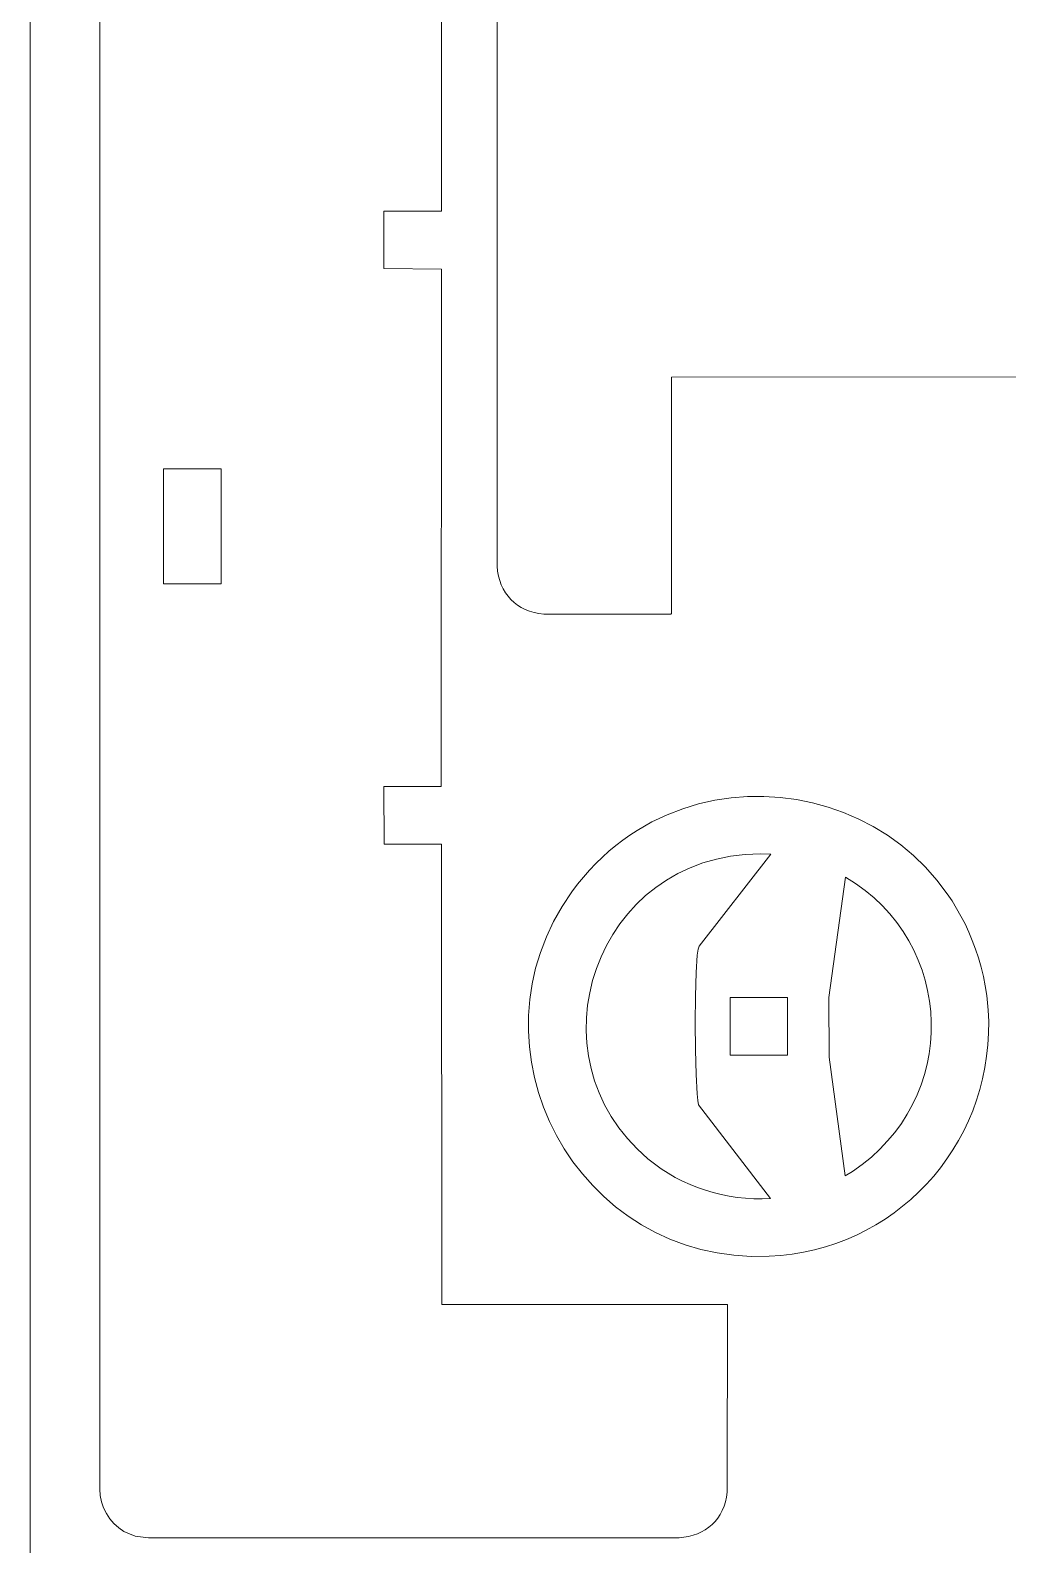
# Model space of a CAD drawing. Header units: centimetres. Extents: x -55 to 59, y -21 to 8.
# Drawn here: x -23.58 to -18.48, y -7.49 to 0.41 of the extents above; entities that cross this region are included whole.
import ezdxf

# ---------------------------------------------------------------- set-up
doc = ezdxf.new("R2010")
doc.units = ezdxf.units.CM
doc.header["$MEASUREMENT"] = 0
doc.layers.add('Camada 1', color=7, linetype='Continuous')

msp = doc.modelspace()

# ---------------------------------------------------------------- linework, layer by layer
at = {"layer": 'Camada 1', "color": 1, "lineweight": 0}
msp.add_lwpolyline([(-23.58141, -21.38276), (-2.58141, -21.38276), (-2.58141, 8.31724), (-23.58141, 8.31724), (-23.58141, -21.38276)], close=True, dxfattribs=at)
at = {"layer": 'Camada 1', "color": 3, "lineweight": 9}
for points, knots in [([(-23.21871, -7.19808), (-23.21871, -7.19808), (-23.21633, -7.23089), (-23.21633, -7.23089), (-23.21633, -7.23089), (-23.21633, -7.23089), (-23.20963, -7.26321), (-23.20963, -7.26321), (-23.20963, -7.26321), (-23.20963, -7.26321), (-23.19886, -7.29453), (-23.19886, -7.29453), (-23.19886, -7.29453), (-23.19886, -7.29453), (-23.18428, -7.32432), (-23.18428, -7.32432), (-23.18428, -7.32432), (-23.18428, -7.32432), (-23.16613, -7.35206), (-23.16613, -7.35206), (-23.16613, -7.35206), (-23.16613, -7.35206), (-23.14466, -7.37724), (-23.14466, -7.37724), (-23.14466, -7.37724), (-23.14466, -7.37724), (-23.12012, -7.39933), (-23.12012, -7.39933), (-23.12012, -7.39933), (-23.12012, -7.39933), (-23.09275, -7.41781), (-23.09275, -7.41781), (-23.09275, -7.41781), (-23.09275, -7.41781), (-23.0338, -7.44242), (-23.0338, -7.44242), (-23.0338, -7.44242), (-23.0338, -7.44242), (-22.965, -7.45112), (-22.965, -7.45112), (-22.965, -7.45112), (-22.965, -7.45112), (-20.19634, -7.45112), (-20.19634, -7.45112), (-20.19634, -7.45112), (-20.19634, -7.45112), (-20.17078, -7.44866), (-20.17078, -7.44866), (-20.17078, -7.44866), (-20.17078, -7.44866), (-20.14623, -7.44433), (-20.14623, -7.44433), (-20.14623, -7.44433), (-20.14623, -7.44433), (-20.12276, -7.43818), (-20.12276, -7.43818), (-20.12276, -7.43818), (-20.12276, -7.43818), (-20.10042, -7.43027), (-20.10042, -7.43027), (-20.10042, -7.43027), (-20.10042, -7.43027), (-20.07929, -7.42063), (-20.07929, -7.42063), (-20.07929, -7.42063), (-20.07929, -7.42063), (-20.05943, -7.40931), (-20.05943, -7.40931), (-20.05943, -7.40931), (-20.05943, -7.40931), (-20.0409, -7.39635), (-20.0409, -7.39635), (-20.0409, -7.39635), (-20.0409, -7.39635), (-20.02375, -7.38181), (-20.02375, -7.38181), (-20.02375, -7.38181), (-20.02375, -7.38181), (-20.00807, -7.36572), (-20.00807, -7.36572), (-20.00807, -7.36572), (-20.00807, -7.36572), (-19.99391, -7.34814), (-19.99391, -7.34814), (-19.99391, -7.34814), (-19.99391, -7.34814), (-19.98133, -7.3291), (-19.98133, -7.3291), (-19.98133, -7.3291), (-19.98133, -7.3291), (-19.9704, -7.30865), (-19.9704, -7.30865), (-19.9704, -7.30865), (-19.9704, -7.30865), (-19.96117, -7.28685), (-19.96117, -7.28685), (-19.96117, -7.28685), (-19.96117, -7.28685), (-19.95373, -7.26373), (-19.95373, -7.26373), (-19.95373, -7.26373), (-19.95373, -7.26373), (-19.94812, -7.23934), (-19.94812, -7.23934), (-19.94812, -7.23934), (-19.94812, -7.23934), (-19.94441, -7.21372), (-19.94441, -7.21372), (-19.94441, -7.21372), (-19.94441, -7.21372), (-19.9441, -6.23371), (-19.9441, -6.23371), (-19.9441, -6.23371), (-19.9441, -6.23371), (-21.43345, -6.23363), (-21.43345, -6.23363), (-21.43345, -6.23363), (-21.43345, -6.23363), (-21.43548, -3.8312), (-21.43548, -3.8312), (-21.43548, -3.8312), (-21.43548, -3.8312), (-21.73563, -3.8312), (-21.73563, -3.8312), (-21.73563, -3.8312), (-21.73563, -3.8312), (-21.73574, -3.53156), (-21.73574, -3.53156), (-21.73574, -3.53156), (-21.73574, -3.53156), (-21.4371, -3.53094), (-21.4371, -3.53094), (-21.4371, -3.53094), (-21.4371, -3.53094), (-21.43545, -0.83072), (-21.43545, -0.83072), (-21.43545, -0.83072), (-21.43545, -0.83072), (-21.73574, -0.82819), (-21.73574, -0.82819), (-21.73574, -0.82819), (-21.73574, -0.82819), (-21.73574, -0.528), (-21.73574, -0.528), (-21.73574, -0.528), (-21.73574, -0.528), (-21.43595, -0.52796), (-21.43595, -0.52796), (-21.43595, -0.52796), (-21.43595, -0.52796), (-21.43545, 1.87441), (-21.43545, 1.87441), (-21.43545, 1.87441), (-21.43545, 1.87441), (-19.94491, 1.87441), (-19.94491, 1.87441), (-19.94491, 1.87441), (-19.94491, 1.87441), (-19.947, 2.8734), (-19.947, 2.8734), (-19.947, 2.8734), (-19.947, 2.8734), (-19.95242, 2.89679), (-19.95242, 2.89679), (-19.95242, 2.89679), (-19.95242, 2.89679), (-19.95968, 2.91912), (-19.95968, 2.91912), (-19.95968, 2.91912), (-19.95968, 2.91912), (-19.9687, 2.94032), (-19.9687, 2.94032), (-19.9687, 2.94032), (-19.9687, 2.94032), (-19.97939, 2.96034), (-19.97939, 2.96034), (-19.97939, 2.96034), (-19.97939, 2.96034), (-19.99166, 2.97911), (-19.99166, 2.97911), (-19.99166, 2.97911), (-19.99166, 2.97911), (-20.00542, 2.99657), (-20.00542, 2.99657), (-20.00542, 2.99657), (-20.00542, 2.99657), (-20.02058, 3.01265), (-20.02058, 3.01265), (-20.02058, 3.01265), (-20.02058, 3.01265), (-20.03705, 3.02731), (-20.03705, 3.02731), (-20.03705, 3.02731), (-20.03705, 3.02731), (-20.05475, 3.04047), (-20.05475, 3.04047), (-20.05475, 3.04047), (-20.05475, 3.04047), (-20.07359, 3.05207), (-20.07359, 3.05207), (-20.07359, 3.05207), (-20.07359, 3.05207), (-20.09347, 3.06206), (-20.09347, 3.06206), (-20.09347, 3.06206), (-20.09347, 3.06206), (-20.11432, 3.07037), (-20.11432, 3.07037), (-20.11432, 3.07037), (-20.11432, 3.07037), (-20.13603, 3.07694), (-20.13603, 3.07694), (-20.13603, 3.07694), (-20.13603, 3.07694), (-20.15853, 3.0817), (-20.15853, 3.0817), (-20.15853, 3.0817), (-20.15853, 3.0817), (-20.18172, 3.08461), (-20.18172, 3.08461), (-20.18172, 3.08461), (-20.18172, 3.08461), (-20.20552, 3.08559), (-20.20552, 3.08559), (-20.20552, 3.08559), (-20.20552, 3.08559), (-22.99396, 3.0843), (-22.99396, 3.0843), (-22.99396, 3.0843), (-22.99396, 3.0843), (-23.01748, 3.07971), (-23.01748, 3.07971), (-23.01748, 3.07971), (-23.01748, 3.07971), (-23.04016, 3.07333), (-23.04016, 3.07333), (-23.04016, 3.07333), (-23.04016, 3.07333), (-23.0619, 3.06522), (-23.0619, 3.06522), (-23.0619, 3.06522), (-23.0619, 3.06522), (-23.08262, 3.05545), (-23.08262, 3.05545), (-23.08262, 3.05545), (-23.08262, 3.05545), (-23.10223, 3.04409), (-23.10223, 3.04409), (-23.10223, 3.04409), (-23.10223, 3.04409), (-23.12063, 3.03122), (-23.12063, 3.03122), (-23.12063, 3.03122), (-23.12063, 3.03122), (-23.13774, 3.0169), (-23.13774, 3.0169), (-23.13774, 3.0169), (-23.13774, 3.0169), (-23.15347, 3.0012), (-23.15347, 3.0012), (-23.15347, 3.0012), (-23.15347, 3.0012), (-23.16772, 2.9842), (-23.16772, 2.9842), (-23.16772, 2.9842), (-23.16772, 2.9842), (-23.18042, 2.96595), (-23.18042, 2.96595), (-23.18042, 2.96595), (-23.18042, 2.96595), (-23.19146, 2.94654), (-23.19146, 2.94654), (-23.19146, 2.94654), (-23.19146, 2.94654), (-23.20075, 2.92603), (-23.20075, 2.92603), (-23.20075, 2.92603), (-23.20075, 2.92603), (-23.20822, 2.90449), (-23.20822, 2.90449), (-23.20822, 2.90449), (-23.20822, 2.90449), (-23.21376, 2.88199), (-23.21376, 2.88199), (-23.21376, 2.88199), (-23.21376, 2.88199), (-23.21729, 2.85861), (-23.21729, 2.85861), (-23.21729, 2.85861), (-23.21729, 2.85861), (-23.21871, 2.8344), (-23.21871, 2.8344), (-23.21871, 2.8344), (-23.21871, 2.8344), (-23.21871, -7.19808), (-23.21871, -7.19808)], [0, 0, 0, 0, 0.0133333, 0.0133333, 0.0133333, 0.0133333, 0.0266667, 0.0266667, 0.0266667, 0.0266667, 0.04, 0.04, 0.04, 0.04, 0.0533333, 0.0533333, 0.0533333, 0.0533333, 0.0666667, 0.0666667, 0.0666667, 0.0666667, 0.08, 0.08, 0.08, 0.08, 0.0933333, 0.0933333, 0.0933333, 0.0933333, 0.1066667, 0.1066667, 0.1066667, 0.1066667, 0.12, 0.12, 0.12, 0.12, 0.1333333, 0.1333333, 0.1333333, 0.1333333, 0.1466667, 0.1466667, 0.1466667, 0.1466667, 0.16, 0.16, 0.16, 0.16, 0.1733333, 0.1733333, 0.1733333, 0.1733333, 0.1866667, 0.1866667, 0.1866667, 0.1866667, 0.2, 0.2, 0.2, 0.2, 0.2133333, 0.2133333, 0.2133333, 0.2133333, 0.2266667, 0.2266667, 0.2266667, 0.2266667, 0.24, 0.24, 0.24, 0.24, 0.2533333, 0.2533333, 0.2533333, 0.2533333, 0.2666667, 0.2666667, 0.2666667, 0.2666667, 0.28, 0.28, 0.28, 0.28, 0.2933333, 0.2933333, 0.2933333, 0.2933333, 0.3066667, 0.3066667, 0.3066667, 0.3066667, 0.32, 0.32, 0.32, 0.32, 0.3333333, 0.3333333, 0.3333333, 0.3333333, 0.3466667, 0.3466667, 0.3466667, 0.3466667, 0.36, 0.36, 0.36, 0.36, 0.3733333, 0.3733333, 0.3733333, 0.3733333, 0.3866667, 0.3866667, 0.3866667, 0.3866667, 0.4, 0.4, 0.4, 0.4, 0.4133333, 0.4133333, 0.4133333, 0.4133333, 0.4266667, 0.4266667, 0.4266667, 0.4266667, 0.44, 0.44, 0.44, 0.44, 0.4533333, 0.4533333, 0.4533333, 0.4533333, 0.4666667, 0.4666667, 0.4666667, 0.4666667, 0.48, 0.48, 0.48, 0.48, 0.4933333, 0.4933333, 0.4933333, 0.4933333, 0.5066667, 0.5066667, 0.5066667, 0.5066667, 0.52, 0.52, 0.52, 0.52, 0.5333333, 0.5333333, 0.5333333, 0.5333333, 0.5466667, 0.5466667, 0.5466667, 0.5466667, 0.56, 0.56, 0.56, 0.56, 0.5733333, 0.5733333, 0.5733333, 0.5733333, 0.5866667, 0.5866667, 0.5866667, 0.5866667, 0.6, 0.6, 0.6, 0.6, 0.6133333, 0.6133333, 0.6133333, 0.6133333, 0.6266667, 0.6266667, 0.6266667, 0.6266667, 0.64, 0.64, 0.64, 0.64, 0.6533333, 0.6533333, 0.6533333, 0.6533333, 0.6666667, 0.6666667, 0.6666667, 0.6666667, 0.68, 0.68, 0.68, 0.68, 0.6933333, 0.6933333, 0.6933333, 0.6933333, 0.7066667, 0.7066667, 0.7066667, 0.7066667, 0.72, 0.72, 0.72, 0.72, 0.7333333, 0.7333333, 0.7333333, 0.7333333, 0.7466667, 0.7466667, 0.7466667, 0.7466667, 0.76, 0.76, 0.76, 0.76, 0.7733333, 0.7733333, 0.7733333, 0.7733333, 0.7866667, 0.7866667, 0.7866667, 0.7866667, 0.8, 0.8, 0.8, 0.8, 0.8133333, 0.8133333, 0.8133333, 0.8133333, 0.8266667, 0.8266667, 0.8266667, 0.8266667, 0.84, 0.84, 0.84, 0.84, 0.8533333, 0.8533333, 0.8533333, 0.8533333, 0.8666667, 0.8666667, 0.8666667, 0.8666667, 0.88, 0.88, 0.88, 0.88, 0.8933333, 0.8933333, 0.8933333, 0.8933333, 0.9066667, 0.9066667, 0.9066667, 0.9066667, 0.92, 0.92, 0.92, 0.92, 0.9333333, 0.9333333, 0.9333333, 0.9333333, 0.9466667, 0.9466667, 0.9466667, 0.9466667, 0.96, 0.96, 0.96, 0.96, 0.9733333, 0.9733333, 0.9733333, 0.9733333, 1, 1, 1, 1]), ([(-20.08702, 1.26653), (-20.08702, 1.26653), (-20.90814, 1.26622), (-20.90814, 1.26622), (-20.90814, 1.26622), (-20.90814, 1.26622), (-20.9399, 1.26012), (-20.9399, 1.26012), (-20.9399, 1.26012), (-20.9399, 1.26012), (-20.97102, 1.25261), (-20.97102, 1.25261), (-20.97102, 1.25261), (-20.97102, 1.25261), (-21.00114, 1.2421), (-21.00114, 1.2421), (-21.00114, 1.2421), (-21.00114, 1.2421), (-21.02992, 1.22699), (-21.02992, 1.22699), (-21.02992, 1.22699), (-21.02992, 1.22699), (-21.05602, 1.20767), (-21.05602, 1.20767), (-21.05602, 1.20767), (-21.05602, 1.20767), (-21.07864, 1.18565), (-21.07864, 1.18565), (-21.07864, 1.18565), (-21.07864, 1.18565), (-21.09786, 1.16122), (-21.09786, 1.16122), (-21.09786, 1.16122), (-21.09786, 1.16122), (-21.11375, 1.1347), (-21.11375, 1.1347), (-21.11375, 1.1347), (-21.11375, 1.1347), (-21.1264, 1.1064), (-21.1264, 1.1064), (-21.1264, 1.1064), (-21.1264, 1.1064), (-21.13586, 1.07663), (-21.13586, 1.07663), (-21.13586, 1.07663), (-21.13586, 1.07663), (-21.14223, 1.04569), (-21.14223, 1.04569), (-21.14223, 1.04569), (-21.14223, 1.04569), (-21.14557, 1.0139), (-21.14557, 1.0139), (-21.14557, 1.0139), (-21.14557, 1.0139), (-21.14557, -2.38188), (-21.14557, -2.38188), (-21.14557, -2.38188), (-21.14557, -2.38188), (-21.14285, -2.40784), (-21.14285, -2.40784), (-21.14285, -2.40784), (-21.14285, -2.40784), (-21.13823, -2.4327), (-21.13823, -2.4327), (-21.13823, -2.4327), (-21.13823, -2.4327), (-21.13176, -2.45641), (-21.13176, -2.45641), (-21.13176, -2.45641), (-21.13176, -2.45641), (-21.12349, -2.4789), (-21.12349, -2.4789), (-21.12349, -2.4789), (-21.12349, -2.4789), (-21.11346, -2.50012), (-21.11346, -2.50012), (-21.11346, -2.50012), (-21.11346, -2.50012), (-21.10174, -2.52), (-21.10174, -2.52), (-21.10174, -2.52), (-21.10174, -2.52), (-21.08836, -2.53848), (-21.08836, -2.53848), (-21.08836, -2.53848), (-21.08836, -2.53848), (-21.07338, -2.5555), (-21.07338, -2.5555), (-21.07338, -2.5555), (-21.07338, -2.5555), (-21.05685, -2.57101), (-21.05685, -2.57101), (-21.05685, -2.57101), (-21.05685, -2.57101), (-21.03881, -2.58494), (-21.03881, -2.58494), (-21.03881, -2.58494), (-21.03881, -2.58494), (-21.01931, -2.59723), (-21.01931, -2.59723), (-21.01931, -2.59723), (-21.01931, -2.59723), (-20.99841, -2.60782), (-20.99841, -2.60782), (-20.99841, -2.60782), (-20.99841, -2.60782), (-20.97615, -2.61665), (-20.97615, -2.61665), (-20.97615, -2.61665), (-20.97615, -2.61665), (-20.95258, -2.62366), (-20.95258, -2.62366), (-20.95258, -2.62366), (-20.95258, -2.62366), (-20.92776, -2.6288), (-20.92776, -2.6288), (-20.92776, -2.6288), (-20.92776, -2.6288), (-20.90172, -2.63199), (-20.90172, -2.63199), (-20.90172, -2.63199), (-20.90172, -2.63199), (-20.23908, -2.63205), (-20.23908, -2.63205), (-20.23908, -2.63205), (-20.23908, -2.63205), (-20.23486, -2.62759), (-20.23486, -2.62759), (-20.23486, -2.62759), (-20.23486, -2.62759), (-20.23486, -1.39567), (-20.23486, -1.39567), (-20.23486, -1.39567), (-20.23486, -1.39567), (-17.53269, -1.39398), (-17.53269, -1.39398), (-17.53269, -1.39398), (-17.53269, -1.39398), (-17.53269, -1.09387), (-17.53269, -1.09387), (-17.53269, -1.09387), (-17.53269, -1.09387), (-17.23313, -1.09374), (-17.23313, -1.09374), (-17.23313, -1.09374), (-17.23313, -1.09374), (-17.23247, -1.394), (-17.23247, -1.394), (-17.23247, -1.394), (-17.23247, -1.394), (-14.53032, -1.3935), (-14.53032, -1.3935), (-14.53032, -1.3935), (-14.53032, -1.3935), (-14.53028, -1.09374), (-14.53028, -1.09374), (-14.53028, -1.09374), (-14.53028, -1.09374), (-14.23015, -1.09374), (-14.23015, -1.09374), (-14.23015, -1.09374), (-14.23015, -1.09374), (-14.22761, -1.394), (-14.22761, -1.394), (-14.22761, -1.394), (-14.22761, -1.394), (-11.53072, -1.39398), (-11.53072, -1.39398), (-11.53072, -1.39398), (-11.53072, -1.39398), (-11.52796, -1.394), (-11.52796, -1.394), (-11.52796, -1.394), (-11.52796, -1.394), (-11.5265, -2.63205), (-11.5265, -2.63205), (-11.5265, -2.63205), (-11.5265, -2.63205), (-10.82955, -2.62916), (-10.82955, -2.62916), (-10.82955, -2.62916), (-10.82955, -2.62916), (-10.80726, -2.624), (-10.80726, -2.624), (-10.80726, -2.624), (-10.80726, -2.624), (-10.78575, -2.61703), (-10.78575, -2.61703), (-10.78575, -2.61703), (-10.78575, -2.61703), (-10.76511, -2.60835), (-10.76511, -2.60835), (-10.76511, -2.60835), (-10.76511, -2.60835), (-10.74542, -2.59804), (-10.74542, -2.59804), (-10.74542, -2.59804), (-10.74542, -2.59804), (-10.72679, -2.58619), (-10.72679, -2.58619), (-10.72679, -2.58619), (-10.72679, -2.58619), (-10.7093, -2.57289), (-10.7093, -2.57289), (-10.7093, -2.57289), (-10.7093, -2.57289), (-10.69304, -2.55822), (-10.69304, -2.55822), (-10.69304, -2.55822), (-10.69304, -2.55822), (-10.67811, -2.54228), (-10.67811, -2.54228), (-10.67811, -2.54228), (-10.67811, -2.54228), (-10.66459, -2.52514), (-10.66459, -2.52514), (-10.66459, -2.52514), (-10.66459, -2.52514), (-10.65258, -2.50689), (-10.65258, -2.50689), (-10.65258, -2.50689), (-10.65258, -2.50689), (-10.64216, -2.48763), (-10.64216, -2.48763), (-10.64216, -2.48763), (-10.64216, -2.48763), (-10.63344, -2.46744), (-10.63344, -2.46744), (-10.63344, -2.46744), (-10.63344, -2.46744), (-10.62649, -2.4464), (-10.62649, -2.4464), (-10.62649, -2.4464), (-10.62649, -2.4464), (-10.62142, -2.42461), (-10.62142, -2.42461), (-10.62142, -2.42461), (-10.62142, -2.42461), (-10.61831, -2.40215), (-10.61831, -2.40215), (-10.61831, -2.40215), (-10.61831, -2.40215), (-10.61725, -2.37911), (-10.61725, -2.37911), (-10.61725, -2.37911), (-10.61725, -2.37911), (-10.61854, 1.04184), (-10.61854, 1.04184), (-10.61854, 1.04184), (-10.61854, 1.04184), (-10.62285, 1.06523), (-10.62285, 1.06523), (-10.62285, 1.06523), (-10.62285, 1.06523), (-10.62907, 1.0878), (-10.62907, 1.0878), (-10.62907, 1.0878), (-10.62907, 1.0878), (-10.63712, 1.10948), (-10.63712, 1.10948), (-10.63712, 1.10948), (-10.63712, 1.10948), (-10.64692, 1.13016), (-10.64692, 1.13016), (-10.64692, 1.13016), (-10.64692, 1.13016), (-10.65837, 1.14976), (-10.65837, 1.14976), (-10.65837, 1.14976), (-10.65837, 1.14976), (-10.67139, 1.16817), (-10.67139, 1.16817), (-10.67139, 1.16817), (-10.67139, 1.16817), (-10.68588, 1.1853), (-10.68588, 1.1853), (-10.68588, 1.1853), (-10.68588, 1.1853), (-10.70177, 1.20106), (-10.70177, 1.20106), (-10.70177, 1.20106), (-10.70177, 1.20106), (-10.71897, 1.21536), (-10.71897, 1.21536), (-10.71897, 1.21536), (-10.71897, 1.21536), (-10.73738, 1.2281), (-10.73738, 1.2281), (-10.73738, 1.2281), (-10.73738, 1.2281), (-10.75692, 1.23918), (-10.75692, 1.23918), (-10.75692, 1.23918), (-10.75692, 1.23918), (-10.7775, 1.24852), (-10.7775, 1.24852), (-10.7775, 1.24852), (-10.7775, 1.24852), (-10.79904, 1.25602), (-10.79904, 1.25602), (-10.79904, 1.25602), (-10.79904, 1.25602), (-10.82145, 1.26158), (-10.82145, 1.26158), (-10.82145, 1.26158), (-10.82145, 1.26158), (-10.84463, 1.26512), (-10.84463, 1.26512), (-10.84463, 1.26512), (-10.84463, 1.26512), (-10.86851, 1.26653), (-10.86851, 1.26653), (-10.86851, 1.26653), (-10.86851, 1.26653), (-11.66875, 1.26653), (-11.66875, 1.26653), (-11.66875, 1.26653), (-11.66875, 1.26653), (-11.66875, 0.6373), (-11.66875, 0.6373), (-11.66875, 0.6373), (-11.66875, 0.6373), (-20.08702, 0.6373), (-20.08702, 0.6373), (-20.08702, 0.6373), (-20.08702, 0.6373), (-20.08702, 1.26653), (-20.08702, 1.26653)], [0, 0, 0, 0, 0.0120482, 0.0120482, 0.0120482, 0.0120482, 0.0240964, 0.0240964, 0.0240964, 0.0240964, 0.0361446, 0.0361446, 0.0361446, 0.0361446, 0.0481928, 0.0481928, 0.0481928, 0.0481928, 0.060241, 0.060241, 0.060241, 0.060241, 0.0722892, 0.0722892, 0.0722892, 0.0722892, 0.0843373, 0.0843373, 0.0843373, 0.0843373, 0.0963855, 0.0963855, 0.0963855, 0.0963855, 0.1084337, 0.1084337, 0.1084337, 0.1084337, 0.1204819, 0.1204819, 0.1204819, 0.1204819, 0.1325301, 0.1325301, 0.1325301, 0.1325301, 0.1445783, 0.1445783, 0.1445783, 0.1445783, 0.1566265, 0.1566265, 0.1566265, 0.1566265, 0.1686747, 0.1686747, 0.1686747, 0.1686747, 0.1807229, 0.1807229, 0.1807229, 0.1807229, 0.1927711, 0.1927711, 0.1927711, 0.1927711, 0.2048193, 0.2048193, 0.2048193, 0.2048193, 0.2168675, 0.2168675, 0.2168675, 0.2168675, 0.2289157, 0.2289157, 0.2289157, 0.2289157, 0.2409639, 0.2409639, 0.2409639, 0.2409639, 0.253012, 0.253012, 0.253012, 0.253012, 0.2650602, 0.2650602, 0.2650602, 0.2650602, 0.2771084, 0.2771084, 0.2771084, 0.2771084, 0.2891566, 0.2891566, 0.2891566, 0.2891566, 0.3012048, 0.3012048, 0.3012048, 0.3012048, 0.313253, 0.313253, 0.313253, 0.313253, 0.3253012, 0.3253012, 0.3253012, 0.3253012, 0.3373494, 0.3373494, 0.3373494, 0.3373494, 0.3493976, 0.3493976, 0.3493976, 0.3493976, 0.3614458, 0.3614458, 0.3614458, 0.3614458, 0.373494, 0.373494, 0.373494, 0.373494, 0.3855422, 0.3855422, 0.3855422, 0.3855422, 0.3975904, 0.3975904, 0.3975904, 0.3975904, 0.4096386, 0.4096386, 0.4096386, 0.4096386, 0.4216867, 0.4216867, 0.4216867, 0.4216867, 0.4337349, 0.4337349, 0.4337349, 0.4337349, 0.4457831, 0.4457831, 0.4457831, 0.4457831, 0.4578313, 0.4578313, 0.4578313, 0.4578313, 0.4698795, 0.4698795, 0.4698795, 0.4698795, 0.4819277, 0.4819277, 0.4819277, 0.4819277, 0.4939759, 0.4939759, 0.4939759, 0.4939759, 0.5060241, 0.5060241, 0.5060241, 0.5060241, 0.5180723, 0.5180723, 0.5180723, 0.5180723, 0.5301205, 0.5301205, 0.5301205, 0.5301205, 0.5421687, 0.5421687, 0.5421687, 0.5421687, 0.5542169, 0.5542169, 0.5542169, 0.5542169, 0.5662651, 0.5662651, 0.5662651, 0.5662651, 0.5783133, 0.5783133, 0.5783133, 0.5783133, 0.5903614, 0.5903614, 0.5903614, 0.5903614, 0.6024096, 0.6024096, 0.6024096, 0.6024096, 0.6144578, 0.6144578, 0.6144578, 0.6144578, 0.626506, 0.626506, 0.626506, 0.626506, 0.6385542, 0.6385542, 0.6385542, 0.6385542, 0.6506024, 0.6506024, 0.6506024, 0.6506024, 0.6626506, 0.6626506, 0.6626506, 0.6626506, 0.6746988, 0.6746988, 0.6746988, 0.6746988, 0.686747, 0.686747, 0.686747, 0.686747, 0.6987952, 0.6987952, 0.6987952, 0.6987952, 0.7108434, 0.7108434, 0.7108434, 0.7108434, 0.7228916, 0.7228916, 0.7228916, 0.7228916, 0.7349398, 0.7349398, 0.7349398, 0.7349398, 0.746988, 0.746988, 0.746988, 0.746988, 0.7590361, 0.7590361, 0.7590361, 0.7590361, 0.7710843, 0.7710843, 0.7710843, 0.7710843, 0.7831325, 0.7831325, 0.7831325, 0.7831325, 0.7951807, 0.7951807, 0.7951807, 0.7951807, 0.8072289, 0.8072289, 0.8072289, 0.8072289, 0.8192771, 0.8192771, 0.8192771, 0.8192771, 0.8313253, 0.8313253, 0.8313253, 0.8313253, 0.8433735, 0.8433735, 0.8433735, 0.8433735, 0.8554217, 0.8554217, 0.8554217, 0.8554217, 0.8674699, 0.8674699, 0.8674699, 0.8674699, 0.8795181, 0.8795181, 0.8795181, 0.8795181, 0.8915663, 0.8915663, 0.8915663, 0.8915663, 0.9036145, 0.9036145, 0.9036145, 0.9036145, 0.9156627, 0.9156627, 0.9156627, 0.9156627, 0.9277108, 0.9277108, 0.9277108, 0.9277108, 0.939759, 0.939759, 0.939759, 0.939759, 0.9518072, 0.9518072, 0.9518072, 0.9518072, 0.9638554, 0.9638554, 0.9638554, 0.9638554, 0.9759036, 0.9759036, 0.9759036, 0.9759036, 1, 1, 1, 1]), ([(-18.58267, -4.69841), (-18.58267, -4.69841), (-18.58054, -4.7566), (-18.58054, -4.7566), (-18.58054, -4.7566), (-18.58054, -4.7566), (-18.58115, -4.81811), (-18.58115, -4.81811), (-18.58115, -4.81811), (-18.58115, -4.81811), (-18.5847, -4.87882), (-18.5847, -4.87882), (-18.5847, -4.87882), (-18.5847, -4.87882), (-18.59111, -4.93867), (-18.59111, -4.93867), (-18.59111, -4.93867), (-18.59111, -4.93867), (-18.60033, -4.99759), (-18.60033, -4.99759), (-18.60033, -4.99759), (-18.60033, -4.99759), (-18.61227, -5.05551), (-18.61227, -5.05551), (-18.61227, -5.05551), (-18.61227, -5.05551), (-18.62688, -5.11236), (-18.62688, -5.11236), (-18.62688, -5.11236), (-18.62688, -5.11236), (-18.64409, -5.16806), (-18.64409, -5.16806), (-18.64409, -5.16806), (-18.64409, -5.16806), (-18.66384, -5.22255), (-18.66384, -5.22255), (-18.66384, -5.22255), (-18.66384, -5.22255), (-18.68605, -5.27575), (-18.68605, -5.27575), (-18.68605, -5.27575), (-18.68605, -5.27575), (-18.71066, -5.32759), (-18.71066, -5.32759), (-18.71066, -5.32759), (-18.71066, -5.32759), (-18.73762, -5.37801), (-18.73762, -5.37801), (-18.73762, -5.37801), (-18.73762, -5.37801), (-18.76684, -5.42694), (-18.76684, -5.42694), (-18.76684, -5.42694), (-18.76684, -5.42694), (-18.79826, -5.47429), (-18.79826, -5.47429), (-18.79826, -5.47429), (-18.79826, -5.47429), (-18.83182, -5.52001), (-18.83182, -5.52001), (-18.83182, -5.52001), (-18.83182, -5.52001), (-18.86746, -5.56402), (-18.86746, -5.56402), (-18.86746, -5.56402), (-18.86746, -5.56402), (-18.9051, -5.60625), (-18.9051, -5.60625), (-18.9051, -5.60625), (-18.9051, -5.60625), (-18.94468, -5.64663), (-18.94468, -5.64663), (-18.94468, -5.64663), (-18.94468, -5.64663), (-18.98613, -5.68509), (-18.98613, -5.68509), (-18.98613, -5.68509), (-18.98613, -5.68509), (-19.02939, -5.72156), (-19.02939, -5.72156), (-19.02939, -5.72156), (-19.02939, -5.72156), (-19.0744, -5.75597), (-19.0744, -5.75597), (-19.0744, -5.75597), (-19.0744, -5.75597), (-19.12107, -5.78824), (-19.12107, -5.78824), (-19.12107, -5.78824), (-19.12107, -5.78824), (-19.16936, -5.81832), (-19.16936, -5.81832), (-19.16936, -5.81832), (-19.16936, -5.81832), (-19.21919, -5.84612), (-19.21919, -5.84612), (-19.21919, -5.84612), (-19.21919, -5.84612), (-19.2705, -5.87157), (-19.2705, -5.87157), (-19.2705, -5.87157), (-19.2705, -5.87157), (-19.32322, -5.89462), (-19.32322, -5.89462), (-19.32322, -5.89462), (-19.32322, -5.89462), (-19.37728, -5.91517), (-19.37728, -5.91517), (-19.37728, -5.91517), (-19.37728, -5.91517), (-19.43262, -5.93318), (-19.43262, -5.93318), (-19.43262, -5.93318), (-19.43262, -5.93318), (-19.48918, -5.94855), (-19.48918, -5.94855), (-19.48918, -5.94855), (-19.48918, -5.94855), (-19.54688, -5.96123), (-19.54688, -5.96123), (-19.54688, -5.96123), (-19.54688, -5.96123), (-19.60566, -5.97114), (-19.60566, -5.97114), (-19.60566, -5.97114), (-19.60566, -5.97114), (-19.66546, -5.97822), (-19.66546, -5.97822), (-19.66546, -5.97822), (-19.66546, -5.97822), (-19.72621, -5.98239), (-19.72621, -5.98239), (-19.72621, -5.98239), (-19.72621, -5.98239), (-19.81913, -5.98311), (-19.81913, -5.98311), (-19.81913, -5.98311), (-19.81913, -5.98311), (-19.9096, -5.97718), (-19.9096, -5.97718), (-19.9096, -5.97718), (-19.9096, -5.97718), (-19.99745, -5.9649), (-19.99745, -5.9649), (-19.99745, -5.9649), (-19.99745, -5.9649), (-20.08255, -5.94652), (-20.08255, -5.94652), (-20.08255, -5.94652), (-20.08255, -5.94652), (-20.16476, -5.92233), (-20.16476, -5.92233), (-20.16476, -5.92233), (-20.16476, -5.92233), (-20.24391, -5.8926), (-20.24391, -5.8926), (-20.24391, -5.8926), (-20.24391, -5.8926), (-20.31988, -5.85761), (-20.31988, -5.85761), (-20.31988, -5.85761), (-20.31988, -5.85761), (-20.3925, -5.81763), (-20.3925, -5.81763), (-20.3925, -5.81763), (-20.3925, -5.81763), (-20.46165, -5.77295), (-20.46165, -5.77295), (-20.46165, -5.77295), (-20.46165, -5.77295), (-20.52716, -5.72383), (-20.52716, -5.72383), (-20.52716, -5.72383), (-20.52716, -5.72383), (-20.5889, -5.67056), (-20.5889, -5.67056), (-20.5889, -5.67056), (-20.5889, -5.67056), (-20.64672, -5.6134), (-20.64672, -5.6134), (-20.64672, -5.6134), (-20.64672, -5.6134), (-20.70048, -5.55264), (-20.70048, -5.55264), (-20.70048, -5.55264), (-20.70048, -5.55264), (-20.75002, -5.48856), (-20.75002, -5.48856), (-20.75002, -5.48856), (-20.75002, -5.48856), (-20.7952, -5.42142), (-20.7952, -5.42142), (-20.7952, -5.42142), (-20.7952, -5.42142), (-20.83588, -5.35151), (-20.83588, -5.35151), (-20.83588, -5.35151), (-20.83588, -5.35151), (-20.87191, -5.2791), (-20.87191, -5.2791), (-20.87191, -5.2791), (-20.87191, -5.2791), (-20.90314, -5.20446), (-20.90314, -5.20446), (-20.90314, -5.20446), (-20.90314, -5.20446), (-20.92943, -5.12788), (-20.92943, -5.12788), (-20.92943, -5.12788), (-20.92943, -5.12788), (-20.95064, -5.04963), (-20.95064, -5.04963), (-20.95064, -5.04963), (-20.95064, -5.04963), (-20.96661, -4.96999), (-20.96661, -4.96999), (-20.96661, -4.96999), (-20.96661, -4.96999), (-20.9772, -4.88922), (-20.9772, -4.88922), (-20.9772, -4.88922), (-20.9772, -4.88922), (-20.98227, -4.80762), (-20.98227, -4.80762), (-20.98227, -4.80762), (-20.98227, -4.80762), (-20.98166, -4.72544), (-20.98166, -4.72544), (-20.98166, -4.72544), (-20.98166, -4.72544), (-20.97524, -4.64298), (-20.97524, -4.64298), (-20.97524, -4.64298), (-20.97524, -4.64298), (-20.96286, -4.56051), (-20.96286, -4.56051), (-20.96286, -4.56051), (-20.96286, -4.56051), (-20.94437, -4.4783), (-20.94437, -4.4783), (-20.94437, -4.4783), (-20.94437, -4.4783), (-20.91962, -4.39663), (-20.91962, -4.39663), (-20.91962, -4.39663), (-20.91962, -4.39663), (-20.88847, -4.31577), (-20.88847, -4.31577), (-20.88847, -4.31577), (-20.88847, -4.31577), (-20.85078, -4.236), (-20.85078, -4.236), (-20.85078, -4.236), (-20.85078, -4.236), (-20.8064, -4.15761), (-20.8064, -4.15761), (-20.8064, -4.15761), (-20.8064, -4.15761), (-20.75518, -4.08085), (-20.75518, -4.08085), (-20.75518, -4.08085), (-20.75518, -4.08085), (-20.72545, -4.04125), (-20.72545, -4.04125), (-20.72545, -4.04125), (-20.72545, -4.04125), (-20.69467, -4.00335), (-20.69467, -4.00335), (-20.69467, -4.00335), (-20.69467, -4.00335), (-20.66286, -3.96714), (-20.66286, -3.96714), (-20.66286, -3.96714), (-20.66286, -3.96714), (-20.63008, -3.93262), (-20.63008, -3.93262), (-20.63008, -3.93262), (-20.63008, -3.93262), (-20.59637, -3.89978), (-20.59637, -3.89978), (-20.59637, -3.89978), (-20.59637, -3.89978), (-20.56178, -3.8686), (-20.56178, -3.8686), (-20.56178, -3.8686), (-20.56178, -3.8686), (-20.52635, -3.83909), (-20.52635, -3.83909), (-20.52635, -3.83909), (-20.52635, -3.83909), (-20.49013, -3.81123), (-20.49013, -3.81123), (-20.49013, -3.81123), (-20.49013, -3.81123), (-20.45316, -3.78501), (-20.45316, -3.78501), (-20.45316, -3.78501), (-20.45316, -3.78501), (-20.41549, -3.76043), (-20.41549, -3.76043), (-20.41549, -3.76043), (-20.41549, -3.76043), (-20.33821, -3.71613), (-20.33821, -3.71613), (-20.33821, -3.71613), (-20.33821, -3.71613), (-20.25867, -3.67827), (-20.25867, -3.67827), (-20.25867, -3.67827), (-20.25867, -3.67827), (-20.17722, -3.64678), (-20.17722, -3.64678), (-20.17722, -3.64678), (-20.17722, -3.64678), (-20.09423, -3.62158), (-20.09423, -3.62158), (-20.09423, -3.62158), (-20.09423, -3.62158), (-20.01005, -3.60261), (-20.01005, -3.60261), (-20.01005, -3.60261), (-20.01005, -3.60261), (-19.92504, -3.58981), (-19.92504, -3.58981), (-19.92504, -3.58981), (-19.92504, -3.58981), (-19.83958, -3.58309), (-19.83958, -3.58309), (-19.83958, -3.58309), (-19.83958, -3.58309), (-19.75401, -3.5824), (-19.75401, -3.5824), (-19.75401, -3.5824), (-19.75401, -3.5824), (-19.6687, -3.58766), (-19.6687, -3.58766), (-19.6687, -3.58766), (-19.6687, -3.58766), (-19.58401, -3.59881), (-19.58401, -3.59881), (-19.58401, -3.59881), (-19.58401, -3.59881), (-19.50031, -3.61578), (-19.50031, -3.61578), (-19.50031, -3.61578), (-19.50031, -3.61578), (-19.41795, -3.63849), (-19.41795, -3.63849), (-19.41795, -3.63849), (-19.41795, -3.63849), (-19.33729, -3.66689), (-19.33729, -3.66689), (-19.33729, -3.66689), (-19.33729, -3.66689), (-19.2587, -3.70089), (-19.2587, -3.70089), (-19.2587, -3.70089), (-19.2587, -3.70089), (-19.18254, -3.74044), (-19.18254, -3.74044), (-19.18254, -3.74044), (-19.18254, -3.74044), (-19.10917, -3.78545), (-19.10917, -3.78545), (-19.10917, -3.78545), (-19.10917, -3.78545), (-19.03894, -3.83588), (-19.03894, -3.83588), (-19.03894, -3.83588), (-19.03894, -3.83588), (-18.97223, -3.89164), (-18.97223, -3.89164), (-18.97223, -3.89164), (-18.97223, -3.89164), (-18.90939, -3.95266), (-18.90939, -3.95266), (-18.90939, -3.95266), (-18.90939, -3.95266), (-18.85078, -4.01888), (-18.85078, -4.01888), (-18.85078, -4.01888), (-18.85078, -4.01888), (-18.79677, -4.09024), (-18.79677, -4.09024), (-18.79677, -4.09024), (-18.79677, -4.09024), (-18.7716, -4.12781), (-18.7716, -4.12781), (-18.7716, -4.12781), (-18.7716, -4.12781), (-18.74771, -4.16665), (-18.74771, -4.16665), (-18.74771, -4.16665), (-18.74771, -4.16665), (-18.72516, -4.20673), (-18.72516, -4.20673), (-18.72516, -4.20673), (-18.72516, -4.20673), (-18.70398, -4.24805), (-18.70398, -4.24805), (-18.70398, -4.24805), (-18.70398, -4.24805), (-18.68421, -4.29061), (-18.68421, -4.29061), (-18.68421, -4.29061), (-18.68421, -4.29061), (-18.66591, -4.33438), (-18.66591, -4.33438), (-18.66591, -4.33438), (-18.66591, -4.33438), (-18.64913, -4.37937), (-18.64913, -4.37937), (-18.64913, -4.37937), (-18.64913, -4.37937), (-18.63389, -4.42556), (-18.63389, -4.42556), (-18.63389, -4.42556), (-18.63389, -4.42556), (-18.62026, -4.47295), (-18.62026, -4.47295), (-18.62026, -4.47295), (-18.62026, -4.47295), (-18.60827, -4.52153), (-18.60827, -4.52153), (-18.60827, -4.52153), (-18.60827, -4.52153), (-18.59798, -4.57129), (-18.59798, -4.57129), (-18.59798, -4.57129), (-18.59798, -4.57129), (-18.58942, -4.62222), (-18.58942, -4.62222), (-18.58942, -4.62222), (-18.58942, -4.62222), (-18.58267, -4.69841), (-18.58267, -4.69841)], [0, 0, 0, 0, 0.0090909, 0.0090909, 0.0090909, 0.0090909, 0.0181818, 0.0181818, 0.0181818, 0.0181818, 0.0272727, 0.0272727, 0.0272727, 0.0272727, 0.0363636, 0.0363636, 0.0363636, 0.0363636, 0.0454545, 0.0454545, 0.0454545, 0.0454545, 0.0545455, 0.0545455, 0.0545455, 0.0545455, 0.0636364, 0.0636364, 0.0636364, 0.0636364, 0.0727273, 0.0727273, 0.0727273, 0.0727273, 0.0818182, 0.0818182, 0.0818182, 0.0818182, 0.0909091, 0.0909091, 0.0909091, 0.0909091, 0.1, 0.1, 0.1, 0.1, 0.1090909, 0.1090909, 0.1090909, 0.1090909, 0.1181818, 0.1181818, 0.1181818, 0.1181818, 0.1272727, 0.1272727, 0.1272727, 0.1272727, 0.1363636, 0.1363636, 0.1363636, 0.1363636, 0.1454545, 0.1454545, 0.1454545, 0.1454545, 0.1545455, 0.1545455, 0.1545455, 0.1545455, 0.1636364, 0.1636364, 0.1636364, 0.1636364, 0.1727273, 0.1727273, 0.1727273, 0.1727273, 0.1818182, 0.1818182, 0.1818182, 0.1818182, 0.1909091, 0.1909091, 0.1909091, 0.1909091, 0.2, 0.2, 0.2, 0.2, 0.2090909, 0.2090909, 0.2090909, 0.2090909, 0.2181818, 0.2181818, 0.2181818, 0.2181818, 0.2272727, 0.2272727, 0.2272727, 0.2272727, 0.2363636, 0.2363636, 0.2363636, 0.2363636, 0.2454545, 0.2454545, 0.2454545, 0.2454545, 0.2545455, 0.2545455, 0.2545455, 0.2545455, 0.2636364, 0.2636364, 0.2636364, 0.2636364, 0.2727273, 0.2727273, 0.2727273, 0.2727273, 0.2818182, 0.2818182, 0.2818182, 0.2818182, 0.2909091, 0.2909091, 0.2909091, 0.2909091, 0.3, 0.3, 0.3, 0.3, 0.3090909, 0.3090909, 0.3090909, 0.3090909, 0.3181818, 0.3181818, 0.3181818, 0.3181818, 0.3272727, 0.3272727, 0.3272727, 0.3272727, 0.3363636, 0.3363636, 0.3363636, 0.3363636, 0.3454545, 0.3454545, 0.3454545, 0.3454545, 0.3545455, 0.3545455, 0.3545455, 0.3545455, 0.3636364, 0.3636364, 0.3636364, 0.3636364, 0.3727273, 0.3727273, 0.3727273, 0.3727273, 0.3818182, 0.3818182, 0.3818182, 0.3818182, 0.3909091, 0.3909091, 0.3909091, 0.3909091, 0.4, 0.4, 0.4, 0.4, 0.4090909, 0.4090909, 0.4090909, 0.4090909, 0.4181818, 0.4181818, 0.4181818, 0.4181818, 0.4272727, 0.4272727, 0.4272727, 0.4272727, 0.4363636, 0.4363636, 0.4363636, 0.4363636, 0.4454545, 0.4454545, 0.4454545, 0.4454545, 0.4545455, 0.4545455, 0.4545455, 0.4545455, 0.4636364, 0.4636364, 0.4636364, 0.4636364, 0.4727273, 0.4727273, 0.4727273, 0.4727273, 0.4818182, 0.4818182, 0.4818182, 0.4818182, 0.4909091, 0.4909091, 0.4909091, 0.4909091, 0.5, 0.5, 0.5, 0.5, 0.5090909, 0.5090909, 0.5090909, 0.5090909, 0.5181818, 0.5181818, 0.5181818, 0.5181818, 0.5272727, 0.5272727, 0.5272727, 0.5272727, 0.5363636, 0.5363636, 0.5363636, 0.5363636, 0.5454545, 0.5454545, 0.5454545, 0.5454545, 0.5545455, 0.5545455, 0.5545455, 0.5545455, 0.5636364, 0.5636364, 0.5636364, 0.5636364, 0.5727273, 0.5727273, 0.5727273, 0.5727273, 0.5818182, 0.5818182, 0.5818182, 0.5818182, 0.5909091, 0.5909091, 0.5909091, 0.5909091, 0.6, 0.6, 0.6, 0.6, 0.6090909, 0.6090909, 0.6090909, 0.6090909, 0.6181818, 0.6181818, 0.6181818, 0.6181818, 0.6272727, 0.6272727, 0.6272727, 0.6272727, 0.6363636, 0.6363636, 0.6363636, 0.6363636, 0.6454545, 0.6454545, 0.6454545, 0.6454545, 0.6545455, 0.6545455, 0.6545455, 0.6545455, 0.6636364, 0.6636364, 0.6636364, 0.6636364, 0.6727273, 0.6727273, 0.6727273, 0.6727273, 0.6818182, 0.6818182, 0.6818182, 0.6818182, 0.6909091, 0.6909091, 0.6909091, 0.6909091, 0.7, 0.7, 0.7, 0.7, 0.7090909, 0.7090909, 0.7090909, 0.7090909, 0.7181818, 0.7181818, 0.7181818, 0.7181818, 0.7272727, 0.7272727, 0.7272727, 0.7272727, 0.7363636, 0.7363636, 0.7363636, 0.7363636, 0.7454545, 0.7454545, 0.7454545, 0.7454545, 0.7545455, 0.7545455, 0.7545455, 0.7545455, 0.7636364, 0.7636364, 0.7636364, 0.7636364, 0.7727273, 0.7727273, 0.7727273, 0.7727273, 0.7818182, 0.7818182, 0.7818182, 0.7818182, 0.7909091, 0.7909091, 0.7909091, 0.7909091, 0.8, 0.8, 0.8, 0.8, 0.8090909, 0.8090909, 0.8090909, 0.8090909, 0.8181818, 0.8181818, 0.8181818, 0.8181818, 0.8272727, 0.8272727, 0.8272727, 0.8272727, 0.8363636, 0.8363636, 0.8363636, 0.8363636, 0.8454545, 0.8454545, 0.8454545, 0.8454545, 0.8545455, 0.8545455, 0.8545455, 0.8545455, 0.8636364, 0.8636364, 0.8636364, 0.8636364, 0.8727273, 0.8727273, 0.8727273, 0.8727273, 0.8818182, 0.8818182, 0.8818182, 0.8818182, 0.8909091, 0.8909091, 0.8909091, 0.8909091, 0.9, 0.9, 0.9, 0.9, 0.9090909, 0.9090909, 0.9090909, 0.9090909, 0.9181818, 0.9181818, 0.9181818, 0.9181818, 0.9272727, 0.9272727, 0.9272727, 0.9272727, 0.9363636, 0.9363636, 0.9363636, 0.9363636, 0.9454545, 0.9454545, 0.9454545, 0.9454545, 0.9545455, 0.9545455, 0.9545455, 0.9545455, 0.9636364, 0.9636364, 0.9636364, 0.9636364, 0.9727273, 0.9727273, 0.9727273, 0.9727273, 0.9818182, 0.9818182, 0.9818182, 0.9818182, 1, 1, 1, 1])]:
    msp.add_open_spline(points, degree=3, knots=knots, dxfattribs=at)
at = {"layer": 'Camada 1', "color": 5, "lineweight": 9}
for points, knots in [([(-22.88576, -1.87274), (-22.88576, -1.87274), (-22.58547, -1.87274), (-22.58547, -1.87274), (-22.58547, -1.87274), (-22.58547, -1.87274), (-22.58547, -2.47335), (-22.58547, -2.47335), (-22.58547, -2.47335), (-22.58547, -2.47335), (-22.88576, -2.47335), (-22.88576, -2.47335), (-22.88576, -2.47335), (-22.88576, -2.47335), (-22.88576, -1.87274), (-22.88576, -1.87274)], [0, 0, 0, 0, 0.2, 0.2, 0.2, 0.2, 0.4, 0.4, 0.4, 0.4, 0.6, 0.6, 0.6, 0.6, 1, 1, 1, 1]), ([(-19.71671, -3.88372), (-19.71671, -3.88372), (-19.77171, -3.88151), (-19.77171, -3.88151), (-19.77171, -3.88151), (-19.77171, -3.88151), (-19.85144, -3.88502), (-19.85144, -3.88502), (-19.85144, -3.88502), (-19.85144, -3.88502), (-19.92806, -3.89441), (-19.92806, -3.89441), (-19.92806, -3.89441), (-19.92806, -3.89441), (-20.0015, -3.90938), (-20.0015, -3.90938), (-20.0015, -3.90938), (-20.0015, -3.90938), (-20.07167, -3.92965), (-20.07167, -3.92965), (-20.07167, -3.92965), (-20.07167, -3.92965), (-20.13849, -3.95493), (-20.13849, -3.95493), (-20.13849, -3.95493), (-20.13849, -3.95493), (-20.20186, -3.98493), (-20.20186, -3.98493), (-20.20186, -3.98493), (-20.20186, -3.98493), (-20.2617, -4.01936), (-20.2617, -4.01936), (-20.2617, -4.01936), (-20.2617, -4.01936), (-20.31792, -4.05793), (-20.31792, -4.05793), (-20.31792, -4.05793), (-20.31792, -4.05793), (-20.37044, -4.10035), (-20.37044, -4.10035), (-20.37044, -4.10035), (-20.37044, -4.10035), (-20.41917, -4.14633), (-20.41917, -4.14633), (-20.41917, -4.14633), (-20.41917, -4.14633), (-20.46403, -4.19558), (-20.46403, -4.19558), (-20.46403, -4.19558), (-20.46403, -4.19558), (-20.50493, -4.24781), (-20.50493, -4.24781), (-20.50493, -4.24781), (-20.50493, -4.24781), (-20.54178, -4.30274), (-20.54178, -4.30274), (-20.54178, -4.30274), (-20.54178, -4.30274), (-20.5745, -4.36007), (-20.5745, -4.36007), (-20.5745, -4.36007), (-20.5745, -4.36007), (-20.603, -4.41952), (-20.603, -4.41952), (-20.603, -4.41952), (-20.603, -4.41952), (-20.62719, -4.48078), (-20.62719, -4.48078), (-20.62719, -4.48078), (-20.62719, -4.48078), (-20.647, -4.54359), (-20.647, -4.54359), (-20.647, -4.54359), (-20.647, -4.54359), (-20.66232, -4.60764), (-20.66232, -4.60764), (-20.66232, -4.60764), (-20.66232, -4.60764), (-20.67308, -4.67264), (-20.67308, -4.67264), (-20.67308, -4.67264), (-20.67308, -4.67264), (-20.6792, -4.73832), (-20.6792, -4.73832), (-20.6792, -4.73832), (-20.6792, -4.73832), (-20.68057, -4.80437), (-20.68057, -4.80437), (-20.68057, -4.80437), (-20.68057, -4.80437), (-20.67712, -4.8705), (-20.67712, -4.8705), (-20.67712, -4.8705), (-20.67712, -4.8705), (-20.66877, -4.93644), (-20.66877, -4.93644), (-20.66877, -4.93644), (-20.66877, -4.93644), (-20.65542, -5.00189), (-20.65542, -5.00189), (-20.65542, -5.00189), (-20.65542, -5.00189), (-20.63699, -5.06655), (-20.63699, -5.06655), (-20.63699, -5.06655), (-20.63699, -5.06655), (-20.61339, -5.13015), (-20.61339, -5.13015), (-20.61339, -5.13015), (-20.61339, -5.13015), (-20.58454, -5.19238), (-20.58454, -5.19238), (-20.58454, -5.19238), (-20.58454, -5.19238), (-20.55034, -5.25297), (-20.55034, -5.25297), (-20.55034, -5.25297), (-20.55034, -5.25297), (-20.51073, -5.31162), (-20.51073, -5.31162), (-20.51073, -5.31162), (-20.51073, -5.31162), (-20.4656, -5.36804), (-20.4656, -5.36804), (-20.4656, -5.36804), (-20.4656, -5.36804), (-20.41487, -5.42194), (-20.41487, -5.42194), (-20.41487, -5.42194), (-20.41487, -5.42194), (-20.35846, -5.47304), (-20.35846, -5.47304), (-20.35846, -5.47304), (-20.35846, -5.47304), (-20.32442, -5.50013), (-20.32442, -5.50013), (-20.32442, -5.50013), (-20.32442, -5.50013), (-20.28927, -5.52538), (-20.28927, -5.52538), (-20.28927, -5.52538), (-20.28927, -5.52538), (-20.25308, -5.54879), (-20.25308, -5.54879), (-20.25308, -5.54879), (-20.25308, -5.54879), (-20.21592, -5.57036), (-20.21592, -5.57036), (-20.21592, -5.57036), (-20.21592, -5.57036), (-20.17785, -5.59006), (-20.17785, -5.59006), (-20.17785, -5.59006), (-20.17785, -5.59006), (-20.13896, -5.6079), (-20.13896, -5.6079), (-20.13896, -5.6079), (-20.13896, -5.6079), (-20.0993, -5.62385), (-20.0993, -5.62385), (-20.0993, -5.62385), (-20.0993, -5.62385), (-20.05895, -5.63792), (-20.05895, -5.63792), (-20.05895, -5.63792), (-20.05895, -5.63792), (-20.01798, -5.65008), (-20.01798, -5.65008), (-20.01798, -5.65008), (-20.01798, -5.65008), (-19.97646, -5.66034), (-19.97646, -5.66034), (-19.97646, -5.66034), (-19.97646, -5.66034), (-19.93446, -5.66868), (-19.93446, -5.66868), (-19.93446, -5.66868), (-19.93446, -5.66868), (-19.89205, -5.67509), (-19.89205, -5.67509), (-19.89205, -5.67509), (-19.89205, -5.67509), (-19.8493, -5.67956), (-19.8493, -5.67956), (-19.8493, -5.67956), (-19.8493, -5.67956), (-19.80628, -5.68209), (-19.80628, -5.68209), (-19.80628, -5.68209), (-19.80628, -5.68209), (-19.76305, -5.68266), (-19.76305, -5.68266), (-19.76305, -5.68266), (-19.76305, -5.68266), (-19.7197, -5.68126), (-19.7197, -5.68126), (-19.7197, -5.68126), (-19.7197, -5.68126), (-20.0946, -5.19271), (-20.0946, -5.19271), (-20.0946, -5.19271), (-20.0946, -5.19271), (-20.0983, -5.16957), (-20.0983, -5.16957), (-20.0983, -5.16957), (-20.0983, -5.16957), (-20.10159, -5.13408), (-20.10159, -5.13408), (-20.10159, -5.13408), (-20.10159, -5.13408), (-20.10687, -5.03336), (-20.10687, -5.03336), (-20.10687, -5.03336), (-20.10687, -5.03336), (-20.11024, -4.90517), (-20.11024, -4.90517), (-20.11024, -4.90517), (-20.11024, -4.90517), (-20.1115, -4.76414), (-20.1115, -4.76414), (-20.1115, -4.76414), (-20.1115, -4.76414), (-20.11048, -4.6249), (-20.11048, -4.6249), (-20.11048, -4.6249), (-20.11048, -4.6249), (-20.10697, -4.50205), (-20.10697, -4.50205), (-20.10697, -4.50205), (-20.10697, -4.50205), (-20.10079, -4.41023), (-20.10079, -4.41023), (-20.10079, -4.41023), (-20.10079, -4.41023), (-20.09664, -4.38052), (-20.09664, -4.38052), (-20.09664, -4.38052), (-20.09664, -4.38052), (-20.09174, -4.36405), (-20.09174, -4.36405), (-20.09174, -4.36405), (-20.09174, -4.36405), (-19.71671, -3.88372), (-19.71671, -3.88372)], [0, 0, 0, 0, 0.016129, 0.016129, 0.016129, 0.016129, 0.0322581, 0.0322581, 0.0322581, 0.0322581, 0.0483871, 0.0483871, 0.0483871, 0.0483871, 0.0645161, 0.0645161, 0.0645161, 0.0645161, 0.0806452, 0.0806452, 0.0806452, 0.0806452, 0.0967742, 0.0967742, 0.0967742, 0.0967742, 0.1129032, 0.1129032, 0.1129032, 0.1129032, 0.1290323, 0.1290323, 0.1290323, 0.1290323, 0.1451613, 0.1451613, 0.1451613, 0.1451613, 0.1612903, 0.1612903, 0.1612903, 0.1612903, 0.1774194, 0.1774194, 0.1774194, 0.1774194, 0.1935484, 0.1935484, 0.1935484, 0.1935484, 0.2096774, 0.2096774, 0.2096774, 0.2096774, 0.2258065, 0.2258065, 0.2258065, 0.2258065, 0.2419355, 0.2419355, 0.2419355, 0.2419355, 0.2580645, 0.2580645, 0.2580645, 0.2580645, 0.2741935, 0.2741935, 0.2741935, 0.2741935, 0.2903226, 0.2903226, 0.2903226, 0.2903226, 0.3064516, 0.3064516, 0.3064516, 0.3064516, 0.3225806, 0.3225806, 0.3225806, 0.3225806, 0.3387097, 0.3387097, 0.3387097, 0.3387097, 0.3548387, 0.3548387, 0.3548387, 0.3548387, 0.3709677, 0.3709677, 0.3709677, 0.3709677, 0.3870968, 0.3870968, 0.3870968, 0.3870968, 0.4032258, 0.4032258, 0.4032258, 0.4032258, 0.4193548, 0.4193548, 0.4193548, 0.4193548, 0.4354839, 0.4354839, 0.4354839, 0.4354839, 0.4516129, 0.4516129, 0.4516129, 0.4516129, 0.4677419, 0.4677419, 0.4677419, 0.4677419, 0.483871, 0.483871, 0.483871, 0.483871, 0.5, 0.5, 0.5, 0.5, 0.516129, 0.516129, 0.516129, 0.516129, 0.5322581, 0.5322581, 0.5322581, 0.5322581, 0.5483871, 0.5483871, 0.5483871, 0.5483871, 0.5645161, 0.5645161, 0.5645161, 0.5645161, 0.5806452, 0.5806452, 0.5806452, 0.5806452, 0.5967742, 0.5967742, 0.5967742, 0.5967742, 0.6129032, 0.6129032, 0.6129032, 0.6129032, 0.6290323, 0.6290323, 0.6290323, 0.6290323, 0.6451613, 0.6451613, 0.6451613, 0.6451613, 0.6612903, 0.6612903, 0.6612903, 0.6612903, 0.6774194, 0.6774194, 0.6774194, 0.6774194, 0.6935484, 0.6935484, 0.6935484, 0.6935484, 0.7096774, 0.7096774, 0.7096774, 0.7096774, 0.7258065, 0.7258065, 0.7258065, 0.7258065, 0.7419355, 0.7419355, 0.7419355, 0.7419355, 0.7580645, 0.7580645, 0.7580645, 0.7580645, 0.7741935, 0.7741935, 0.7741935, 0.7741935, 0.7903226, 0.7903226, 0.7903226, 0.7903226, 0.8064516, 0.8064516, 0.8064516, 0.8064516, 0.8225806, 0.8225806, 0.8225806, 0.8225806, 0.8387097, 0.8387097, 0.8387097, 0.8387097, 0.8548387, 0.8548387, 0.8548387, 0.8548387, 0.8709677, 0.8709677, 0.8709677, 0.8709677, 0.8870968, 0.8870968, 0.8870968, 0.8870968, 0.9032258, 0.9032258, 0.9032258, 0.9032258, 0.9193548, 0.9193548, 0.9193548, 0.9193548, 0.9354839, 0.9354839, 0.9354839, 0.9354839, 0.9516129, 0.9516129, 0.9516129, 0.9516129, 0.9677419, 0.9677419, 0.9677419, 0.9677419, 1, 1, 1, 1]), ([(-19.32977, -5.56267), (-19.32977, -5.56267), (-19.2913, -5.53917), (-19.2913, -5.53917), (-19.2913, -5.53917), (-19.2913, -5.53917), (-19.24032, -5.50305), (-19.24032, -5.50305), (-19.24032, -5.50305), (-19.24032, -5.50305), (-19.19272, -5.46447), (-19.19272, -5.46447), (-19.19272, -5.46447), (-19.19272, -5.46447), (-19.1485, -5.4236), (-19.1485, -5.4236), (-19.1485, -5.4236), (-19.1485, -5.4236), (-19.10765, -5.38059), (-19.10765, -5.38059), (-19.10765, -5.38059), (-19.10765, -5.38059), (-19.07018, -5.33563), (-19.07018, -5.33563), (-19.07018, -5.33563), (-19.07018, -5.33563), (-19.03609, -5.28888), (-19.03609, -5.28888), (-19.03609, -5.28888), (-19.03609, -5.28888), (-19.00536, -5.24051), (-19.00536, -5.24051), (-19.00536, -5.24051), (-19.00536, -5.24051), (-18.97801, -5.1907), (-18.97801, -5.1907), (-18.97801, -5.1907), (-18.97801, -5.1907), (-18.95402, -5.13961), (-18.95402, -5.13961), (-18.95402, -5.13961), (-18.95402, -5.13961), (-18.9334, -5.08741), (-18.9334, -5.08741), (-18.9334, -5.08741), (-18.9334, -5.08741), (-18.91615, -5.03428), (-18.91615, -5.03428), (-18.91615, -5.03428), (-18.91615, -5.03428), (-18.90225, -4.98038), (-18.90225, -4.98038), (-18.90225, -4.98038), (-18.90225, -4.98038), (-18.89172, -4.92588), (-18.89172, -4.92588), (-18.89172, -4.92588), (-18.89172, -4.92588), (-18.88455, -4.87096), (-18.88455, -4.87096), (-18.88455, -4.87096), (-18.88455, -4.87096), (-18.88073, -4.81577), (-18.88073, -4.81577), (-18.88073, -4.81577), (-18.88073, -4.81577), (-18.88027, -4.76051), (-18.88027, -4.76051), (-18.88027, -4.76051), (-18.88027, -4.76051), (-18.88316, -4.70532), (-18.88316, -4.70532), (-18.88316, -4.70532), (-18.88316, -4.70532), (-18.8894, -4.65039), (-18.8894, -4.65039), (-18.8894, -4.65039), (-18.8894, -4.65039), (-18.899, -4.59589), (-18.899, -4.59589), (-18.899, -4.59589), (-18.899, -4.59589), (-18.91194, -4.54198), (-18.91194, -4.54198), (-18.91194, -4.54198), (-18.91194, -4.54198), (-18.92822, -4.48883), (-18.92822, -4.48883), (-18.92822, -4.48883), (-18.92822, -4.48883), (-18.94785, -4.43661), (-18.94785, -4.43661), (-18.94785, -4.43661), (-18.94785, -4.43661), (-18.97083, -4.3855), (-18.97083, -4.3855), (-18.97083, -4.3855), (-18.97083, -4.3855), (-18.99714, -4.33567), (-18.99714, -4.33567), (-18.99714, -4.33567), (-18.99714, -4.33567), (-19.02679, -4.28727), (-19.02679, -4.28727), (-19.02679, -4.28727), (-19.02679, -4.28727), (-19.05978, -4.24049), (-19.05978, -4.24049), (-19.05978, -4.24049), (-19.05978, -4.24049), (-19.09611, -4.1955), (-19.09611, -4.1955), (-19.09611, -4.1955), (-19.09611, -4.1955), (-19.13576, -4.15246), (-19.13576, -4.15246), (-19.13576, -4.15246), (-19.13576, -4.15246), (-19.17875, -4.11154), (-19.17875, -4.11154), (-19.17875, -4.11154), (-19.17875, -4.11154), (-19.22507, -4.07292), (-19.22507, -4.07292), (-19.22507, -4.07292), (-19.22507, -4.07292), (-19.27472, -4.03676), (-19.27472, -4.03676), (-19.27472, -4.03676), (-19.27472, -4.03676), (-19.32769, -4.00324), (-19.32769, -4.00324), (-19.32769, -4.00324), (-19.32769, -4.00324), (-19.41427, -4.63235), (-19.41427, -4.63235), (-19.41427, -4.63235), (-19.41427, -4.63235), (-19.41304, -4.94254), (-19.41304, -4.94254), (-19.41304, -4.94254), (-19.41304, -4.94254), (-19.32977, -5.56267), (-19.32977, -5.56267)], [0, 0, 0, 0, 0.027027, 0.027027, 0.027027, 0.027027, 0.0540541, 0.0540541, 0.0540541, 0.0540541, 0.0810811, 0.0810811, 0.0810811, 0.0810811, 0.1081081, 0.1081081, 0.1081081, 0.1081081, 0.1351351, 0.1351351, 0.1351351, 0.1351351, 0.1621622, 0.1621622, 0.1621622, 0.1621622, 0.1891892, 0.1891892, 0.1891892, 0.1891892, 0.2162162, 0.2162162, 0.2162162, 0.2162162, 0.2432432, 0.2432432, 0.2432432, 0.2432432, 0.2702703, 0.2702703, 0.2702703, 0.2702703, 0.2972973, 0.2972973, 0.2972973, 0.2972973, 0.3243243, 0.3243243, 0.3243243, 0.3243243, 0.3513514, 0.3513514, 0.3513514, 0.3513514, 0.3783784, 0.3783784, 0.3783784, 0.3783784, 0.4054054, 0.4054054, 0.4054054, 0.4054054, 0.4324324, 0.4324324, 0.4324324, 0.4324324, 0.4594595, 0.4594595, 0.4594595, 0.4594595, 0.4864865, 0.4864865, 0.4864865, 0.4864865, 0.5135135, 0.5135135, 0.5135135, 0.5135135, 0.5405405, 0.5405405, 0.5405405, 0.5405405, 0.5675676, 0.5675676, 0.5675676, 0.5675676, 0.5945946, 0.5945946, 0.5945946, 0.5945946, 0.6216216, 0.6216216, 0.6216216, 0.6216216, 0.6486486, 0.6486486, 0.6486486, 0.6486486, 0.6756757, 0.6756757, 0.6756757, 0.6756757, 0.7027027, 0.7027027, 0.7027027, 0.7027027, 0.7297297, 0.7297297, 0.7297297, 0.7297297, 0.7567568, 0.7567568, 0.7567568, 0.7567568, 0.7837838, 0.7837838, 0.7837838, 0.7837838, 0.8108108, 0.8108108, 0.8108108, 0.8108108, 0.8378378, 0.8378378, 0.8378378, 0.8378378, 0.8648649, 0.8648649, 0.8648649, 0.8648649, 0.8918919, 0.8918919, 0.8918919, 0.8918919, 0.9189189, 0.9189189, 0.9189189, 0.9189189, 0.9459459, 0.9459459, 0.9459459, 0.9459459, 1, 1, 1, 1]), ([(-19.63101, -4.63227), (-19.63101, -4.63227), (-19.6299, -4.93256), (-19.6299, -4.93256), (-19.6299, -4.93256), (-19.6299, -4.93256), (-19.93017, -4.93249), (-19.93017, -4.93249), (-19.93017, -4.93249), (-19.93017, -4.93249), (-19.93009, -4.63219), (-19.93009, -4.63219), (-19.93009, -4.63219), (-19.93009, -4.63219), (-19.63101, -4.63227), (-19.63101, -4.63227)], [0, 0, 0, 0, 0.2, 0.2, 0.2, 0.2, 0.4, 0.4, 0.4, 0.4, 0.6, 0.6, 0.6, 0.6, 1, 1, 1, 1])]:
    msp.add_open_spline(points, degree=3, knots=knots, dxfattribs=at)

doc.saveas('drawing.dxf')
